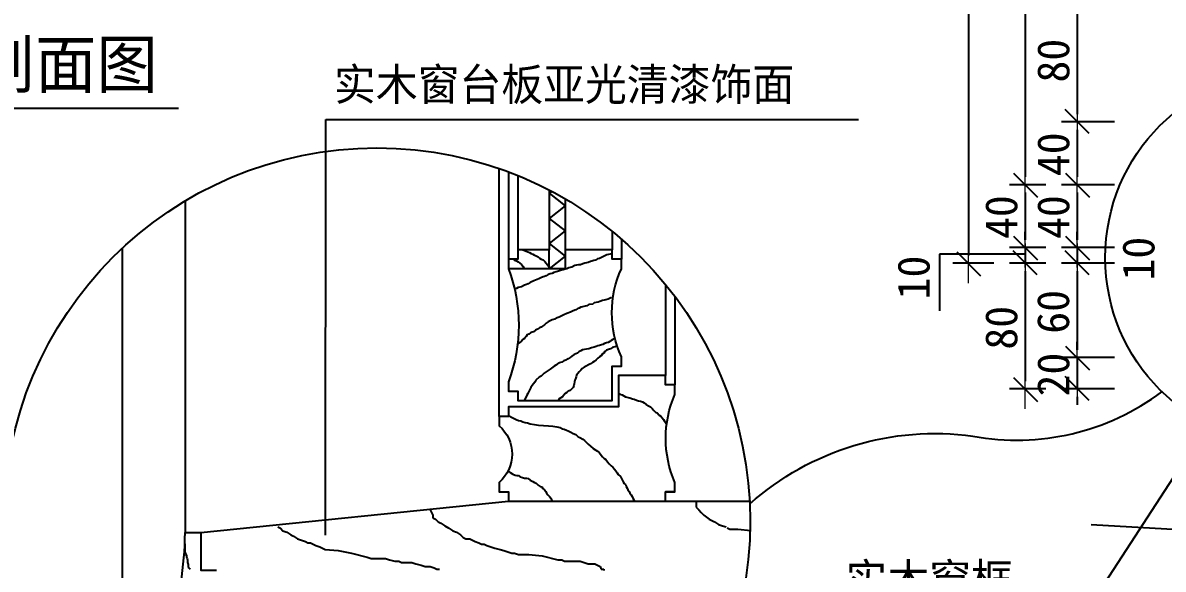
# Model space of a CAD drawing. Header units: metres. Extents: x 1401 to 5183, y 498 to 5304.
# Drawn here: x 2864 to 4317, y 1329 to 2024 of the extents above; entities that cross this region are included whole.
import ezdxf

# ---------------------------------------------------------------- set-up
doc = ezdxf.new("R2010")
doc.units = ezdxf.units.M
for name, color, linetype in [('3', 3, 'Continuous'), ('4', 4, 'Continuous'), ('7', 7, 'Continuous'), ('BH', 3, 'Continuous'), ('DIM', 3, 'Continuous'), ('TEXT', 3, 'Continuous')]:
    doc.layers.add(name, color=color, linetype=linetype)
doc.dimstyles.get("Standard").update_dxf_attribs({"dimtxt": 2.5, "dimasz": 2.5, "dimexe": 1.25, "dimexo": 0.625, "dimtad": 1, "dimcen": 2.5, "dimazin": 3, "dimtfac": 1, "dimtmove": 0, "dimatfit": 3})

# ---------------------------------------------------------------- blocks, each defined once
blk = doc.blocks.new('_DOT')
at = {"color": 0, "linetype": 'ByBlock', "lineweight": 15}
blk.add_line((2.52, 0), (-1, 0), dxfattribs=at)
blk.add_lwpolyline([(-1.46, -1.49), (1.58, 1.55)])

msp = doc.modelspace()

# ---------------------------------------------------------------- linework, layer by layer
for p, q in [((4140.79, 1729.7), (4031.55, 1729.7)), ((4031.55, 1729.7), (4031.55, 1657.75))]:
    msp.add_line(p, q)
at = {"layer": '3'}
for p, q in [((3494.77, 1829.92), (3494.77, 1735.38)), ((3614.77, 1758.89), (3614.77, 1735.38)), ((3682.77, 1691.27), (3682.77, 1575.38))]:
    msp.add_line(p, q, dxfattribs=at)
at = {"layer": '4'}
for p, q in [((3470.77, 1523.38), (3470.77, 1838.96)), ((3070.77, 1797.51), (3070.77, 1375.38)), ((2990.77, 1737.28), (2990.77, 1135.38)), ((3694.77, 1676.02), (3694.77, 1563.38))]:
    msp.add_line(p, q, dxfattribs=at)
for points in [[(3534.77, 1711.38), (3534.77, 1735.38), (3494.77, 1735.38), (3494.77, 1723.38), (3482.77, 1723.38), (3482.77, 1711.38, -0.18), (3482.77, 1567.38), (3482.77, 1555.38), (3494.77, 1555.38), (3494.77, 1555.38), (3494.77, 1543.38), (3614.77, 1543.38), (3614.77, 1587.38), (3626.77, 1587.38), (3626.77, 1599.38, -0.22), (3626.77, 1711.38), (3626.77, 1723.38), (3614.77, 1723.38), (3614.77, 1735.38), (3554.77, 1735.38), (3554.77, 1711.38), (3482.77, 1711.38)], [(3694.77, 1427.38), (3682.77, 1427.38), (3694.77, 1427.38), (3694.77, 1439.38, -0.21), (3694.77, 1551.38), (3694.77, 1563.38), (3682.77, 1563.38), (3682.77, 1575.38), (3622.77, 1575.38), (3622.77, 1535.38), (3482.77, 1535.38), (3482.77, 1523.38), (3470.77, 1523.38), (3470.77, 1511.38, -0.46), (3470.77, 1439.38), (3470.77, 1427.38), (3482.77, 1427.38), (3482.77, 1427.38), (3482.77, 1415.38), (3682.77, 1415.38), (3682.77, 1427.38)], [(3110.77, 1055.38), (2990.77, 1055.38), (2990.77, 1085.38), (3002.77, 1085.38), (3002.77, 1105.38), (2990.77, 1105.38), (2990.77, 1135.38, 0.16), (3070.77, 1375.38), (3090.77, 1375.38), (3090.77, 1327.38), (3110.77, 1327.38)]]:
    msp.add_lwpolyline(points, format="xyb", dxfattribs=at)
msp.add_lwpolyline([(3090.77, 1375.38), (3482.77, 1415.38), (3789.99, 1415.38)], dxfattribs=at)
at = {"layer": '7'}
for p, q in [((3482.77, 1834.63), (3482.77, 1723.38)), ((3534.77, 1811.4), (3534.77, 1735.38)), ((3554.77, 1800.37), (3554.77, 1735.38)), ((3626.77, 1748.82), (3626.77, 1723.38))]:
    msp.add_line(p, q, dxfattribs=at)
at = {"layer": 'BH'}
for p, q in [((3500.82, 1735.4), (3503.04, 1734.42)), ((3503.04, 1734.42), (3505.13, 1733.56)), ((3505.13, 1733.56), (3507.22, 1732.94)), ((3507.22, 1732.94), (3509.43, 1731.84)), ((3509.43, 1731.84), (3511.76, 1730.73)), ((3511.76, 1730.73), (3513.85, 1729.87)), ((3513.85, 1729.87), (3516.06, 1728.77)), ((3516.06, 1728.77), (3518.15, 1727.66)), ((3608.13, 1728.93), (3605.62, 1727.93)), ((3610.14, 1729.43), (3608.13, 1728.93)), ((3612.15, 1729.94), (3610.14, 1729.43)), ((3614.16, 1730.44), (3612.15, 1729.94)), ((3488.53, 1723.36), (3490.62, 1722.26)), ((3490.62, 1722.26), (3492.84, 1721.52)), ((3492.84, 1721.52), (3494.93, 1720.17)), ((3494.93, 1720.17), (3497.01, 1718.45)), ((3497.01, 1718.45), (3499.23, 1716.85)), ((3499.23, 1716.85), (3500.95, 1714.64)), ((3500.95, 1714.64), (3502.3, 1712.55)), ((3518.15, 1727.66), (3520.37, 1726.43)), ((3520.37, 1726.43), (3522.46, 1724.71)), ((3522.46, 1724.71), (3524.54, 1723.61)), ((3524.54, 1723.61), (3526.76, 1722.62)), ((3526.76, 1722.62), (3528.85, 1720.66)), ((3528.85, 1720.66), (3530.57, 1718.45)), ((3530.57, 1718.45), (3532.53, 1716.36)), ((3532.53, 1716.36), (3534.13, 1714.27)), ((3534.13, 1714.27), (3534.75, 1713.41)), ((3567.46, 1715.38), (3563.44, 1713.38)), ((3569.47, 1715.89), (3567.46, 1715.38)), ((3571.98, 1716.39), (3569.47, 1715.89)), ((3574.49, 1716.39), (3571.98, 1716.39)), ((3577.5, 1717.39), (3574.49, 1716.39)), ((3580.01, 1718.39), (3577.5, 1717.39)), ((3582.02, 1718.9), (3580.01, 1718.39)), ((3584.03, 1719.4), (3582.02, 1718.9)), ((3587.04, 1720.4), (3584.03, 1719.4)), ((3589.05, 1720.9), (3587.04, 1720.4)), ((3591.56, 1721.91), (3589.05, 1720.9)), ((3593.57, 1722.41), (3591.56, 1721.91)), ((3596.08, 1723.91), (3593.57, 1722.41)), ((3598.59, 1724.42), (3596.08, 1723.91)), ((3601.1, 1725.42), (3598.59, 1724.42)), ((3603.61, 1726.93), (3601.1, 1725.42)), ((3605.62, 1727.93), (3603.61, 1726.93)), ((3502.3, 1712.55), (3503.04, 1711.69)), ((3523.77, 1699.83), (3521.26, 1698.32)), ((3526.78, 1700.83), (3523.77, 1699.83)), ((3528.79, 1701.33), (3526.78, 1700.83)), ((3530.8, 1702.34), (3528.79, 1701.33)), ((3533.31, 1703.84), (3530.8, 1702.34)), ((3535.82, 1704.85), (3533.31, 1703.84)), ((3538.33, 1705.35), (3535.82, 1704.85)), ((3540.34, 1706.35), (3538.33, 1705.35)), ((3543.35, 1707.35), (3540.34, 1706.35)), ((3545.36, 1707.86), (3543.35, 1707.35)), ((3547.87, 1708.86), (3545.36, 1707.86)), ((3550.38, 1709.36), (3547.87, 1708.86)), ((3552.39, 1709.86), (3550.38, 1709.36)), ((3554.9, 1710.87), (3552.39, 1709.86)), ((3556.91, 1711.37), (3554.9, 1710.87)), ((3559.42, 1712.37), (3556.91, 1711.37)), ((3561.43, 1712.87), (3559.42, 1712.37)), ((3563.44, 1713.38), (3561.43, 1712.87)), ((3493.14, 1686.28), (3491.13, 1685.27)), ((3495.15, 1687.28), (3493.14, 1686.28)), ((3497.15, 1687.78), (3495.15, 1687.28)), ((3499.16, 1688.28), (3497.15, 1687.78)), ((3503.18, 1690.29), (3499.16, 1688.28)), ((3505.69, 1691.3), (3503.18, 1690.29)), ((3507.7, 1692.3), (3505.69, 1691.3)), ((3510.21, 1693.8), (3507.7, 1692.3)), ((3515.23, 1695.81), (3510.21, 1693.8)), ((3519.25, 1697.82), (3515.23, 1695.81)), ((3521.26, 1698.32), (3519.25, 1697.82)), ((3602.61, 1670.72), (3599.1, 1669.72)), ((3604.62, 1671.22), (3602.61, 1670.72)), ((3606.63, 1671.72), (3604.62, 1671.22)), ((3609.64, 1672.73), (3606.63, 1671.72)), ((3612.15, 1673.73), (3609.64, 1672.73)), ((3614.16, 1674.73), (3612.15, 1673.73)), ((3561.93, 1656.17), (3556.91, 1654.16)), ((3564.95, 1657.67), (3561.93, 1656.17)), ((3568.46, 1659.18), (3564.95, 1657.67)), ((3570.97, 1660.68), (3568.46, 1659.18)), ((3572.98, 1661.19), (3570.97, 1660.68)), ((3574.99, 1662.19), (3572.98, 1661.19)), ((3577, 1662.69), (3574.99, 1662.19)), ((3580.51, 1663.69), (3577, 1662.69)), ((3582.52, 1664.2), (3580.51, 1663.69)), ((3585.03, 1665.7), (3582.52, 1664.2)), ((3590.06, 1666.2), (3585.03, 1665.7)), ((3592.06, 1667.71), (3590.06, 1666.2)), ((3597.09, 1668.71), (3592.06, 1667.71)), ((3599.1, 1669.72), (3597.09, 1668.71)), ((3530.8, 1642.12), (3528.79, 1640.11)), ((3533.31, 1643.62), (3530.8, 1642.12)), ((3535.82, 1645.13), (3533.31, 1643.62)), ((3538.33, 1646.13), (3535.82, 1645.13)), ((3541.85, 1647.13), (3538.33, 1646.13)), ((3544.86, 1648.64), (3541.85, 1647.13)), ((3547.37, 1649.64), (3544.86, 1648.64)), ((3551.39, 1651.65), (3547.37, 1649.64)), ((3553.4, 1652.65), (3551.39, 1651.65)), ((3556.91, 1654.16), (3553.4, 1652.65)), ((3506.7, 1627.06), (3505.19, 1625.05)), ((3508.7, 1628.06), (3506.7, 1627.06)), ((3510.71, 1629.57), (3508.7, 1628.06)), ((3512.72, 1630.57), (3510.71, 1629.57)), ((3514.73, 1631.08), (3512.72, 1630.57)), ((3517.24, 1633.08), (3514.73, 1631.08)), ((3519.75, 1634.59), (3517.24, 1633.08)), ((3522.26, 1636.09), (3519.75, 1634.59)), ((3524.27, 1637.1), (3522.26, 1636.09)), ((3526.28, 1638.1), (3524.27, 1637.1)), ((3528.79, 1640.11), (3526.28, 1638.1)), ((3495.15, 1616.02), (3493.64, 1614.51)), ((3497.15, 1617.53), (3495.15, 1616.02)), ((3499.16, 1619.03), (3497.15, 1617.53)), ((3501.17, 1621.04), (3499.16, 1619.03)), ((3503.18, 1622.54), (3501.17, 1621.04)), ((3505.19, 1625.05), (3503.18, 1622.54)), ((3594.58, 1612.51), (3592.06, 1611.5)), ((3596.58, 1613.01), (3594.58, 1612.51)), ((3598.59, 1613.51), (3596.58, 1613.01)), ((3601.1, 1614.51), (3598.59, 1613.51)), ((3603.11, 1615.02), (3601.1, 1614.51)), ((3605.12, 1616.02), (3603.11, 1615.02)), ((3607.63, 1617.02), (3605.12, 1616.02)), ((3609.64, 1617.53), (3607.63, 1617.02)), ((3611.65, 1618.53), (3609.64, 1617.53)), ((3613.66, 1620.03), (3611.65, 1618.53)), ((3615.67, 1621.04), (3613.66, 1620.03)), ((3618.18, 1622.54), (3615.67, 1621.04)), ((3620.69, 1613.51), (3618.18, 1612.01)), ((3561.43, 1598.46), (3558.92, 1596.45)), ((3563.44, 1599.96), (3561.43, 1598.46)), ((3566.45, 1601.97), (3563.44, 1599.96)), ((3570.47, 1603.98), (3566.45, 1601.97)), ((3572.48, 1605.48), (3570.47, 1603.98)), ((3574.99, 1606.99), (3572.48, 1605.48)), ((3577, 1607.99), (3574.99, 1606.99)), ((3579.51, 1608.49), (3577, 1607.99)), ((3582.02, 1608.99), (3579.51, 1608.49)), ((3585.03, 1609.5), (3582.02, 1608.99)), ((3588.55, 1610.5), (3585.03, 1609.5)), ((3592.06, 1611.5), (3588.55, 1610.5)), ((3598.59, 1598.96), (3596.58, 1597.45)), ((3600.6, 1600.46), (3598.59, 1598.96)), ((3602.11, 1602.47), (3600.6, 1600.46)), ((3604.12, 1603.98), (3602.11, 1602.47)), ((3605.62, 1605.98), (3604.12, 1603.98)), ((3607.63, 1607.49), (3605.62, 1605.98)), ((3610.14, 1608.49), (3607.63, 1607.49)), ((3612.65, 1609.5), (3610.14, 1608.49)), ((3615.16, 1611), (3612.65, 1609.5)), ((3618.18, 1612.01), (3615.16, 1611)), ((3535.82, 1583.4), (3533.31, 1581.9)), ((3540.84, 1587.42), (3535.82, 1583.4)), ((3542.85, 1588.42), (3540.84, 1587.42)), ((3544.86, 1589.92), (3542.85, 1588.42)), ((3547.87, 1591.43), (3544.86, 1589.92)), ((3550.89, 1592.43), (3547.87, 1591.43)), ((3553.4, 1593.94), (3550.89, 1592.43)), ((3555.91, 1594.94), (3553.4, 1593.94)), ((3558.92, 1596.45), (3555.91, 1594.94)), ((3576.5, 1584.4), (3574.99, 1582.4)), ((3579.01, 1585.91), (3576.5, 1584.4)), ((3581.52, 1587.42), (3579.01, 1585.91)), ((3584.53, 1588.92), (3581.52, 1587.42)), ((3587.04, 1590.43), (3584.53, 1588.92)), ((3589.55, 1591.93), (3587.04, 1590.43)), ((3592.06, 1593.44), (3589.55, 1591.93)), ((3594.58, 1595.45), (3592.06, 1593.44)), ((3596.58, 1597.45), (3594.58, 1595.45)), ((3517.74, 1569.35), (3516.24, 1566.84)), ((3521.76, 1573.36), (3517.74, 1569.35)), ((3524.27, 1574.37), (3521.76, 1573.36)), ((3526.28, 1576.38), (3524.27, 1574.37)), ((3528.29, 1578.38), (3526.28, 1576.38)), ((3530.8, 1579.89), (3528.29, 1578.38)), ((3533.31, 1581.9), (3530.8, 1579.89)), ((3567.46, 1569.35), (3566.96, 1567.34)), ((3567.96, 1571.36), (3567.46, 1569.35)), ((3568.96, 1573.87), (3567.96, 1571.36)), ((3569.47, 1575.87), (3568.96, 1573.87)), ((3570.97, 1577.88), (3569.47, 1575.87)), ((3572.98, 1579.89), (3570.97, 1577.88)), ((3574.99, 1582.4), (3572.98, 1579.89)), ((3508.2, 1554.29), (3507.2, 1552.29)), ((3510.21, 1558.31), (3508.2, 1554.29)), ((3511.22, 1560.32), (3510.21, 1558.31)), ((3512.72, 1562.83), (3511.22, 1560.32)), ((3514.73, 1564.83), (3512.72, 1562.83)), ((3516.24, 1566.84), (3514.73, 1564.83)), ((3558.92, 1555.3), (3556.91, 1553.79)), ((3561.43, 1556.3), (3558.92, 1555.3)), ((3563.44, 1558.31), (3561.43, 1556.3)), ((3564.95, 1560.32), (3563.44, 1558.31)), ((3565.95, 1562.83), (3564.95, 1560.32)), ((3566.45, 1564.83), (3565.95, 1562.83)), ((3566.96, 1567.34), (3566.45, 1564.83)), ((3505.19, 1548.27), (3503.18, 1544.26)), ((3503.18, 1544.26), (3503.18, 1543.76)), ((3506.19, 1550.28), (3505.19, 1548.27)), ((3507.2, 1552.29), (3506.19, 1550.28)), ((3547.37, 1545.76), (3546.37, 1544.26)), ((3549.38, 1546.77), (3547.37, 1545.76)), ((3551.39, 1548.27), (3549.38, 1546.77)), ((3553.4, 1550.28), (3551.39, 1548.27)), ((3554.9, 1552.29), (3553.4, 1550.28)), ((3556.91, 1553.79), (3554.9, 1552.29)), ((3622.63, 1553.24), (3624.76, 1551.65)), ((3624.76, 1551.65), (3627.42, 1550.59)), ((3627.42, 1550.59), (3629.54, 1549.52)), ((3629.54, 1549.52), (3631.67, 1548.46)), ((3631.67, 1548.46), (3635.39, 1547.4)), ((3635.39, 1547.4), (3637.51, 1546.87)), ((3637.51, 1546.87), (3640.7, 1545.81)), ((3640.7, 1545.81), (3642.82, 1545.28)), ((3642.82, 1545.28), (3646.01, 1544.21)), ((3646.01, 1544.21), (3648.14, 1543.15)), ((3648.14, 1543.15), (3650.79, 1542.62)), ((3650.79, 1542.62), (3653.45, 1542.09)), ((3653.45, 1542.09), (3655.58, 1540.5)), ((3655.58, 1540.5), (3658.23, 1538.37)), ((3658.23, 1538.37), (3660.89, 1536.78)), ((3660.89, 1536.78), (3663.55, 1535.72)), ((3663.55, 1535.72), (3665.67, 1533.59)), ((3665.67, 1533.59), (3667.8, 1530.94)), ((3667.8, 1530.94), (3669.92, 1528.81)), ((3669.92, 1528.81), (3672.05, 1527.75)), ((3672.05, 1527.75), (3674.71, 1525.1)), ((3483.42, 1524.04), (3486.61, 1522.44)), ((3486.61, 1522.44), (3489.8, 1520.85)), ((3489.8, 1520.85), (3492.45, 1519.26)), ((3492.45, 1519.26), (3495.64, 1518.19)), ((3495.64, 1518.19), (3498.3, 1517.66)), ((3498.3, 1517.66), (3500.95, 1516.6)), ((3500.95, 1516.6), (3504.14, 1515.54)), ((3504.14, 1515.54), (3506.8, 1515.01)), ((3506.8, 1515.01), (3510.52, 1513.95)), ((3510.52, 1513.95), (3515.83, 1512.88)), ((3515.83, 1512.88), (3521.15, 1512.35)), ((3521.15, 1512.35), (3527.52, 1511.82)), ((3527.52, 1511.82), (3533.9, 1511.29)), ((3533.9, 1511.29), (3539.21, 1510.76)), ((3539.21, 1510.76), (3544.52, 1510.23)), ((3674.71, 1525.1), (3676.83, 1523.5)), ((3676.83, 1523.5), (3680.02, 1519.26)), ((3680.02, 1519.26), (3681.61, 1517.13)), ((3681.61, 1517.13), (3683.21, 1515.01)), ((3683.21, 1515.01), (3683.21, 1513.95)), ((3544.52, 1510.23), (3546.65, 1509.7)), ((3546.65, 1509.7), (3548.78, 1509.17)), ((3548.78, 1509.17), (3551.43, 1507.57)), ((3551.43, 1507.57), (3553.56, 1507.04)), ((3553.56, 1507.04), (3556.75, 1505.98)), ((3556.75, 1505.98), (3558.87, 1504.92)), ((3558.87, 1504.92), (3562.06, 1503.33)), ((3562.06, 1503.33), (3565.25, 1501.73)), ((3565.25, 1501.73), (3568.44, 1500.14)), ((3568.44, 1500.14), (3571.62, 1497.49)), ((3571.62, 1497.49), (3573.75, 1496.42)), ((3573.75, 1496.42), (3577.47, 1494.3)), ((3577.47, 1494.3), (3579.59, 1492.71)), ((3579.59, 1492.71), (3582.25, 1490.05)), ((3582.25, 1490.05), (3584.38, 1487.93)), ((3584.38, 1487.93), (3587.03, 1485.27)), ((3587.03, 1485.27), (3590.75, 1482.62)), ((3590.75, 1482.62), (3593.94, 1480.49)), ((3593.94, 1480.49), (3596.07, 1478.9)), ((3596.07, 1478.9), (3598.19, 1477.31)), ((3598.19, 1477.31), (3602.44, 1472)), ((3602.44, 1472), (3604.57, 1469.87)), ((3604.57, 1469.87), (3606.69, 1468.28)), ((3606.69, 1468.28), (3608.82, 1465.63)), ((3482.36, 1453.41), (3485.01, 1451.82)), ((3608.82, 1465.63), (3610.94, 1462.97)), ((3610.94, 1462.97), (3613.6, 1460.32)), ((3613.6, 1460.32), (3615.73, 1458.72)), ((3615.73, 1458.72), (3617.85, 1456.07)), ((3617.85, 1456.07), (3619.44, 1453.94)), ((3619.44, 1453.94), (3621.04, 1451.29)), ((3485.01, 1451.82), (3488.2, 1449.7)), ((3488.2, 1449.7), (3491.39, 1448.63)), ((3491.39, 1448.63), (3493.52, 1448.1)), ((3493.52, 1448.1), (3495.64, 1448.1)), ((3495.64, 1448.1), (3497.77, 1446.51)), ((3497.77, 1446.51), (3500.42, 1445.45)), ((3500.42, 1445.45), (3503.08, 1444.92)), ((3503.08, 1444.92), (3505.74, 1444.92)), ((3505.74, 1444.92), (3507.86, 1444.39)), ((3507.86, 1444.39), (3510.52, 1442.26)), ((3510.52, 1442.26), (3513.71, 1440.67)), ((3513.71, 1440.67), (3515.83, 1439.08)), ((3515.83, 1439.08), (3517.96, 1438.55)), ((3517.96, 1438.55), (3520.61, 1435.89)), ((3621.04, 1451.29), (3622.63, 1449.17)), ((3622.63, 1449.17), (3625.29, 1447.04)), ((3625.29, 1447.04), (3627.42, 1442.79)), ((3627.42, 1442.79), (3629.01, 1440.14)), ((3629.01, 1440.14), (3630.07, 1438.01)), ((3630.07, 1438.01), (3632.2, 1436.42)), ((3520.61, 1435.89), (3523.27, 1434.3)), ((3523.27, 1434.3), (3525.4, 1433.77)), ((3525.4, 1433.77), (3526.46, 1431.64)), ((3526.46, 1431.64), (3528.58, 1430.05)), ((3528.58, 1430.05), (3530.18, 1427.93)), ((3530.18, 1427.93), (3531.24, 1425.8)), ((3531.24, 1425.8), (3532.83, 1423.68)), ((3532.83, 1423.68), (3534.96, 1421.55)), ((3632.2, 1436.42), (3632.73, 1434.3)), ((3632.73, 1434.3), (3633.79, 1432.17)), ((3633.79, 1432.17), (3634.85, 1430.05)), ((3634.85, 1430.05), (3636.45, 1427.93)), ((3636.45, 1427.93), (3637.51, 1425.8)), ((3637.51, 1425.8), (3639.1, 1423.68)), ((3639.1, 1423.68), (3640.17, 1421.55)), ((3534.96, 1421.55), (3536.55, 1419.43)), ((3536.55, 1419.43), (3537.62, 1417.31)), ((3537.62, 1417.31), (3538.15, 1415.71)), ((3640.17, 1421.55), (3641.23, 1419.43)), ((3641.23, 1419.43), (3642.29, 1417.31)), ((3642.29, 1417.31), (3643.36, 1416.24)), ((3721.63, 1414.37), (3721.63, 1407.68)), ((3383.18, 1404.33), (3384.86, 1400.98)), ((3384.86, 1400.98), (3386.53, 1397.63)), ((3386.53, 1397.63), (3386.53, 1394.28)), ((3721.63, 1407.68), (3724.99, 1404.33)), ((3724.99, 1404.33), (3728.34, 1400.98)), ((3728.34, 1400.98), (3731.69, 1397.63)), ((3731.69, 1397.63), (3738.39, 1392.61)), ((3188.82, 1382.56), (3192.17, 1380.89)), ((3192.17, 1380.89), (3195.53, 1377.54)), ((3386.53, 1394.28), (3389.88, 1392.61)), ((3389.88, 1392.61), (3393.24, 1389.26)), ((3393.24, 1389.26), (3396.59, 1387.58)), ((3396.59, 1387.58), (3401.61, 1384.23)), ((3401.61, 1384.23), (3406.64, 1380.89)), ((3406.64, 1380.89), (3411.67, 1377.54)), ((3738.39, 1392.61), (3745.09, 1389.26)), ((3745.09, 1389.26), (3750.12, 1385.91)), ((3750.12, 1385.91), (3755.15, 1384.23)), ((3755.15, 1384.23), (3760.17, 1382.56)), ((3761.36, 1381.47), (3764.71, 1379.8)), ((3195.53, 1377.54), (3200.55, 1375.86)), ((3200.55, 1375.86), (3205.58, 1372.51)), ((3205.58, 1372.51), (3208.93, 1370.84)), ((3208.93, 1370.84), (3213.96, 1367.49)), ((3213.96, 1367.49), (3218.98, 1365.82)), ((3218.98, 1365.82), (3224.01, 1364.14)), ((3411.67, 1377.54), (3416.69, 1375.86)), ((3416.69, 1375.86), (3421.72, 1372.51)), ((3421.72, 1372.51), (3425.07, 1369.16)), ((3425.07, 1369.16), (3428.42, 1367.49)), ((3428.42, 1367.49), (3433.45, 1367.49)), ((3433.45, 1367.49), (3440.15, 1364.14)), ((3764.71, 1379.8), (3774.76, 1379.8)), ((3774.76, 1379.8), (3791.52, 1378.12)), ((3791.52, 1378.12), (3791.76, 1378.08)), ((3070.61, 1361.16), (3070.61, 1351.02)), ((3070.61, 1351.02), (3071.29, 1348.31)), ((3224.01, 1364.14), (3227.36, 1362.47)), ((3227.36, 1362.47), (3230.71, 1362.47)), ((3230.71, 1362.47), (3237.41, 1359.12)), ((3237.41, 1359.12), (3242.44, 1357.44)), ((3242.44, 1357.44), (3249.14, 1354.09)), ((3249.14, 1354.09), (3265.9, 1352.42)), ((3265.9, 1352.42), (3282.65, 1349.07)), ((3440.15, 1364.14), (3445.18, 1362.47)), ((3445.18, 1362.47), (3448.53, 1360.79)), ((3448.53, 1360.79), (3451.88, 1360.79)), ((3451.88, 1360.79), (3455.23, 1359.12)), ((3455.23, 1359.12), (3460.26, 1357.44)), ((3460.26, 1357.44), (3465.28, 1355.77)), ((3465.28, 1355.77), (3471.98, 1354.09)), ((3471.98, 1354.09), (3477.01, 1352.42)), ((3477.01, 1352.42), (3482.04, 1350.75)), ((3071.29, 1348.31), (3072.64, 1346.28)), ((3072.64, 1346.28), (3072.64, 1344.26)), ((3072.64, 1344.26), (3073.32, 1342.23)), ((3073.32, 1342.23), (3074, 1340.2)), ((3074, 1340.2), (3074, 1337.5)), ((3074, 1337.5), (3074.67, 1334.79)), ((3282.65, 1349.07), (3302.76, 1344.05)), ((3302.76, 1344.05), (3307.78, 1342.37)), ((3307.78, 1342.37), (3326.22, 1342.37)), ((3326.22, 1342.37), (3331.24, 1340.7)), ((3331.24, 1340.7), (3337.94, 1339.03)), ((3337.94, 1339.03), (3342.97, 1339.03)), ((3342.97, 1339.03), (3346.32, 1337.35)), ((3346.32, 1337.35), (3359.73, 1337.35)), ((3359.73, 1337.35), (3364.75, 1335.68)), ((3482.04, 1350.75), (3487.06, 1349.07)), ((3487.06, 1349.07), (3490.42, 1349.07)), ((3490.42, 1349.07), (3495.44, 1347.4)), ((3495.44, 1347.4), (3508.85, 1347.4)), ((3508.85, 1347.4), (3525.6, 1345.72)), ((3525.6, 1345.72), (3545.71, 1340.7)), ((3545.71, 1340.7), (3550.73, 1340.7)), ((3550.73, 1340.7), (3554.08, 1339.03)), ((3554.08, 1339.03), (3574.19, 1339.03)), ((3574.19, 1339.03), (3579.22, 1337.35)), ((3579.22, 1337.35), (3584.24, 1335.68)), ((3074.67, 1334.79), (3074.67, 1332.76)), ((3074.67, 1332.76), (3075.35, 1330.73)), ((3075.35, 1330.73), (3077.38, 1328.71)), ((3364.75, 1335.68), (3371.45, 1334)), ((3371.45, 1334), (3376.48, 1332.33)), ((3376.48, 1332.33), (3383.18, 1332.33)), ((3383.18, 1332.33), (3388.21, 1330.65)), ((3388.21, 1330.65), (3391.56, 1328.98)), ((3391.56, 1328.98), (3394.91, 1328.98)), ((3584.24, 1335.68), (3592.62, 1335.68)), ((3592.62, 1335.68), (3599.32, 1332.33)), ((3599.32, 1332.33), (3601, 1328.98)), ((3601, 1328.98), (3604.35, 1328.98)), ((3604.35, 1328.98), (3604.35, 1327.3))]:
    msp.add_line(p, q, dxfattribs=at)
msp.add_lwpolyline([(3537.8, 1809.81), (3534.77, 1807.38), (3554.77, 1791.38), (3534.77, 1775.38), (3554.77, 1759.38), (3534.77, 1743.38), (3554.77, 1727.38), (3534.77, 1711.38)], dxfattribs=at)
at = {"layer": 'DIM'}
for p, q in [((4068.59, 4752.54), (4068.59, 1728.27)), ((4141.02, 3468.27), (4141.02, 1828.27)), ((4207.27, 2048.27), (4207.27, 1908.27)), ((4254.62, 1898.27), (4187.27, 1898.27)), ((4254.62, 1898.27), (4187.27, 1898.27)), ((4207.27, 1888.27), (4207.27, 1828.27)), ((4167.27, 1818.27), (4121.02, 1818.27)), ((4167.27, 1818.27), (4121.02, 1818.27)), ((4254.62, 1818.27), (4187.27, 1818.27)), ((4254.62, 1818.27), (4187.27, 1818.27)), ((4141.02, 1808.27), (4141.02, 1748.27)), ((4207.27, 1808.27), (4207.27, 1748.27)), ((4141.02, 1748.27), (4141.02, 1758.27)), ((4207.27, 1748.27), (4207.27, 1758.27)), ((4167.27, 1738.27), (4121.02, 1738.27)), ((4167.27, 1738.27), (4121.02, 1738.27)), ((4141.02, 1738.27), (4141.02, 1718.27)), ((4254.62, 1738.27), (4187.27, 1738.27)), ((4254.62, 1738.27), (4187.27, 1738.27)), ((4207.27, 1738.27), (4207.27, 1718.27)), ((4101.02, 1718.27), (4048.59, 1718.27)), ((4167.27, 1718.27), (4121.02, 1718.27)), ((4167.27, 1718.27), (4121.02, 1718.27)), ((4254.62, 1718.27), (4187.27, 1718.27)), ((4254.62, 1718.27), (4187.27, 1718.27)), ((4141.02, 1708.27), (4141.02, 1568.27)), ((4141.02, 1708.27), (4141.02, 1698.27)), ((4207.27, 1708.27), (4207.27, 1608.27)), ((4207.27, 1708.27), (4207.27, 1698.27)), ((4207.27, 1608.27), (4207.27, 1618.27)), ((4254.62, 1598.27), (4187.27, 1598.27)), ((4254.62, 1598.27), (4187.27, 1598.27)), ((4207.27, 1598.27), (4207.27, 1558.27)), ((4167.27, 1558.27), (4121.02, 1558.27)), ((4254.62, 1558.27), (4187.27, 1558.27)), ((4207.27, 1548.27), (4207.27, 1538.27)), ((4224.71, 1385.81), (5009.31, 1341.22))]:
    msp.add_line(p, q, dxfattribs=at)
msp.add_lwpolyline([(3790.16, 1411.86, -0.22), (4074.35, 1498.25, 0.21), (4314.95, 1554.79)], format="xyb", dxfattribs=at)
for centre, radius in [((4480.54, 1725.39), 237.75), ((3315.18, 1389.64), 475.5)]:
    msp.add_circle(centre, radius, dxfattribs=at)
at = {"layer": 'TEXT'}
msp.add_line((2785.57, 1915.61), (3062.38, 1915.61), dxfattribs=at)

# ---------------------------------------------------------------- block references
at = {"layer": 'DIM', "xscale": 10, "yscale": 10, "zscale": 10}
for p, rotation in [((4207.27, 1898.27), 90), ((4141.02, 1818.27), 270), ((4207.27, 1818.27), 270), ((4141.02, 1718.27), 90), ((4141.02, 1738.27), 270), ((4207.27, 1718.27), 90), ((4207.27, 1738.27), 270), ((4068.59, 1718.27), 270), ((4207.27, 1598.27), 270), ((4207.27, 1558.27), 90), ((4141.02, 1558.27), 270)]:
    msp.add_blockref('_DOT', p, dxfattribs=dict(at, rotation=rotation))

# ---------------------------------------------------------------- texts
for s, p in [('80', (4197.04, 1948.32)), ('40', (4197.04, 1829.13)), ('40', (4130.79, 1749.13)), ('40', (4197.04, 1749.13)), ('10', (4305.5, 1696.24)), ('10', (4019.15, 1672.26)), ('60', (4196.81, 1628.56)), ('80', (4130.79, 1608.32)), ('20', (4197.04, 1548.67))]:
    msp.add_text(s, height=41, rotation=90).set_placement(p)
at = {"layer": 'TEXT'}
for s, height, p in [('剖面图', 60, (2801.98, 1941.51)), ('实木窗台板亚光清漆饰面', 41, (3260.41, 1925.53)), ('实木窗框', 41, (3912.08, 1295.09))]:
    msp.add_text(s, height=height, dxfattribs=at).set_placement(p)

# ---------------------------------------------------------------- leaders
at = {"layer": 'DIM'}
for points in [[(3249.65, 1372.12), (3250.3, 1901.45), (3928.4, 1901.45)], [(4594.62, 1854.52), (4174.07, 1206.28), (3802.21, 1206.28)], [(4587.68, 1699.87), (4142.1, 967.27), (3763.13, 967.27)]]:
    msp.add_leader(points, dimstyle='Standard', dxfattribs=at)

doc.saveas('drawing.dxf')
